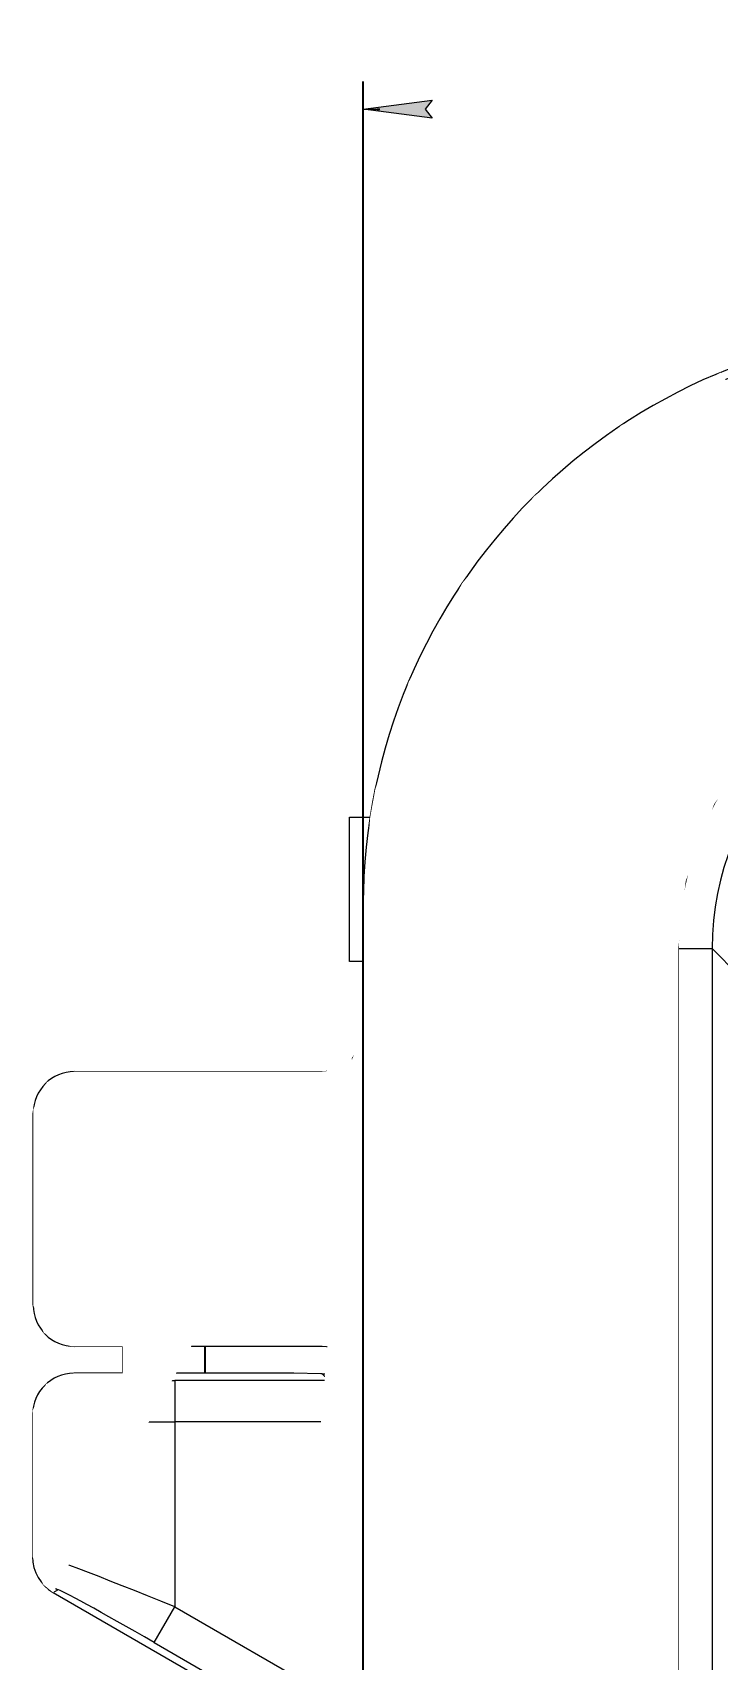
# Model space of a CAD drawing. Header units: millimetres. Extents: x -751 to 714, y -543 to 828.
# Drawn here: x -138.1 to -88.2, y 62.2 to 180.6 of the extents above; entities that cross this region are included whole.
import ezdxf

# ---------------------------------------------------------------- set-up
doc = ezdxf.new("R2010")
doc.units = ezdxf.units.MM
doc.linetypes.add('K5LT32768', pattern=[0])
doc.linetypes.add('K5LT_THIN', pattern=[0])
doc.styles.add('KDIMTEXTSTYLE', font='GOST_AU.SHX', dxfattribs={"width": 0.96, "oblique": 15, "height": 5})
doc.dimstyles.new('KDIMSTYLE (1.00)', dxfattribs={"dimtxt": 5, "dimasz": 1, "dimexe": 2, "dimexo": 0, "dimgap": 1, "dimtad": 1, "dimtxsty": 'KDIMTEXTSTYLE', "dimsah": 1, "dimcen": 0, "dimdle": 1, "dimadec": 0, "dimazin": 0, "dimtfac": 0.667, "dimtmove": 0, "dimatfit": 3, "dimfxl": 1, "dimtvp": 1, "dimtolj": 1, "dimtzin": 0, "dimarcsym": 0})

# ---------------------------------------------------------------- blocks, each defined once
blk = doc.blocks.new('WIPEOUTCOLORING0')
for points in [[(-137.01, 104.23), (-137.98, 102.31), (-135, 105)], [(-137.06, 82.28), (-138.04, 80.36), (-135.05, 83.05)]]:
    blk.add_wipeout(points)
blk.add_wipeout([(-137.98, 102.31), (-138, 102), (-135, 105)])
blk.add_wipeout([(-135, 105), (-138, 102), (-117, 105)])
blk.add_wipeout([(-138, 102), (-138, 88), (-117, 105)])
blk.add_wipeout([(-117, 105), (-138, 88), (-116.69, 105.02)])
blk.add_wipeout([(-138, 88), (-137.23, 85.99), (-116.69, 105.02)])
blk.add_wipeout([(-116.69, 105.02), (-137.23, 85.99), (-114.77, 105.99)])
blk.add_wipeout([(-137.23, 85.99), (-135.31, 85.02), (-114.77, 105.99)])
blk.add_wipeout([(-135.31, 85.02), (-135, 85), (-114.77, 105.99)])
blk.add_wipeout([(-135, 85), (-131.5, 85), (-114.77, 105.99)])
blk.add_wipeout([(-131.5, 85), (-131.5, 83.05), (-114.77, 105.99)])
blk.add_wipeout([(-135.05, 83.05), (-138.04, 80.36), (-131.5, 83.05)])
blk.add_wipeout([(-138.04, 80.36), (-138.05, 80.05), (-131.5, 83.05)])
blk.add_wipeout([(-138.05, 80.05), (-138.05, 69.7), (-131.5, 83.05)])
blk.add_wipeout([(-138.05, 69.7), (-137.28, 67.69), (-131.5, 83.05)])
blk.add_wipeout([(-131.5, 83.05), (-137.28, 67.69), (-114.77, 105.99)])
blk.add_wipeout([(-137.28, 67.69), (-136.55, 67.1), (-114.77, 105.99)])
blk.add_wipeout([(-119.05, 57), (-117.1, 55.94), (-114.77, 105.99)])
blk.add_wipeout([(-114.77, 105.99), (-117.1, 55.94), (-114, 108)])
blk.add_wipeout([(-117.1, 55.94), (-117.1, 55.94), (-114, 108)])
blk.add_wipeout([(-117.1, 55.94), (-115.5, 55.01), (-114, 108)])
blk.add_wipeout([(-115.5, 55.01), (-114.15, 53.33), (-114, 108)])
blk.add_wipeout([(-114.15, 53.33), (-114, 52.41), (-114, 108)])
blk.add_wipeout([(-114, 52.41), (-96.9, -150.83), (-114, 108)])
blk.add_wipeout([(-96.9, -150.83), (-89.87, -155.02), (-114, 108)])
blk.add_wipeout([(-114, 108), (-89.87, -155.02), (-114, 113)])
blk.add_wipeout([(-89.87, -155.02), (-91.1, -113.94), (-114, 113)])
blk.add_wipeout([(-114, 113), (-91.1, -113.94), (-114, 117.01)])
blk.add_wipeout([(-91.1, -113.94), (-91.1, 0), (-114, 117.01)])
blk.add_wipeout([(-114, 117.01), (-91.1, 0), (-113.5, 123.5)])
blk.add_wipeout([(-91.1, 0), (-91.1, 113.94), (-113.5, 123.5)])
blk.add_wipeout([(-113.5, 123.5), (-91.1, 113.94), (-113.13, 125.51)])
blk.add_wipeout([(-91.1, 113.94), (-90.56, 118.85), (-113.13, 125.51)])
blk.add_wipeout([(-113.13, 125.51), (-90.56, 118.85), (-110.7, 133.33)])
blk.add_wipeout([(-90.56, 118.85), (-88.49, 124.45), (-110.7, 133.33)])
blk.add_wipeout([(-110.7, 133.33), (-88.49, 124.45), (-106.8, 140.52)])
blk.add_wipeout([(-88.49, 124.45), (-85.02, 129.27), (-106.8, 140.52)])
blk.add_wipeout([(-106.8, 140.52), (-85.02, 129.27), (-101.58, 146.83)])
blk.add_wipeout([(-85.02, 129.27), (-80.38, 132.97), (-101.58, 146.83)])
blk.add_wipeout([(-101.58, 146.83), (-80.38, 132.97), (-95.23, 152)])
blk.add_wipeout([(-80.38, 132.97), (-74.89, 135.3), (-95.23, 152)])
blk.add_wipeout([(-95.23, 152), (-74.89, 135.3), (-88, 155.84)])
blk = doc.blocks.new('U2')
at = {"color": 7, "linetype": 'K5LT_THIN', "lineweight": 18}
for p, q in [((-115, 113), (-115, 123.5)), ((-115, 123.5), (-113.5, 123.5)), ((-114, 117.01), (-113.53, 116.54)), ((-114, 117.01), (-114, 86)), ((-114, 108), (-114, 117.01)), ((-113.53, 116.54), (-113.53, 85.53)), ((-110.53, 116.54), (-113.53, 116.54)), ((-110.53, 116.54), (-110.53, 79.53)), ((-91.1, 113.94), (-88.64, 113.94)), ((-91.1, 113.94), (-91.1, -113.94)), ((-88.64, 113.94), (-86.71, 112.01)), ((-88.64, 113.94), (-88.64, -113.94)), ((-114, 113), (-115, 113)), ((-135, 105), (-117, 105)), ((-97.73, 103.22), (-101.15, 102.71)), ((-95.57, 100.51), (-97.73, 103.22)), ((-138, 88), (-138, 102)), ((-101.15, 102.71), (-102.43, 99.49)), ((-102.43, 99.49), (-100.27, 96.78)), ((-96.85, 97.29), (-95.57, 100.51)), ((-100.27, 96.78), (-96.85, 97.29)), ((-114, 86), (-113.53, 85.53)), ((-113.53, 85.53), (-110.53, 79.53)), ((-117, 85), (-131.5, 85)), ((-131.5, 85), (-131.5, 83.05)), ((-125.55, 85), (-125.55, 83.05)), ((-125.5, 85), (-125.5, 83.05)), ((-135.05, 83.05), (-134.71, 82.71)), ((-119.05, 83.05), (-131.5, 83.05)), ((-117.1, 83), (-119.05, 83.05)), ((-117, 83), (-117.1, 83)), ((-117.1, 83), (-117.1, 83)), ((-117.1, 83), (-117.1, 83)), ((-117, 83), (-116.53, 82.53)), ((-116.53, 82.53), (-127.71, 82.53)), ((-127.71, 82.53), (-127.71, 79.53)), ((-116.53, 82.53), (-110.53, 79.53)), ((-138.05, 80.05), (-138.05, 69.7)), ((-138.05, 80.05), (-137.71, 79.71)), ((-137.71, 79.71), (-137.71, 69.9)), ((-127.71, 79.53), (-127.71, 66.07)), ((-110.53, 79.53), (-127.71, 79.53)), ((-138.05, 69.7), (-137.71, 69.9)), ((-136.55, 67.1), (-136.21, 67.3)), ((-136.55, 67.1), (-119.05, 57)), ((-129.21, 63.47), (-127.71, 66.07)), ((-127.71, 66.07), (-110.53, 56.15)), ((-129.21, 63.47), (-115.03, 55.28))]:
    blk.add_line(p, q, dxfattribs=at)
at = {"color": 7, "linetype": 'K5LT32768', "lineweight": 18, "true_color": 0xffffff}
for p, q in [((-131.5, 85), (-135, 85)), ((-131.5, 83.05), (-135.05, 83.05))]:
    blk.add_line(p, q, dxfattribs=at)
at = {"color": 7, "linetype": 'K5LT_THIN', "lineweight": 18}
for radius in [7.5, 6.5, 5.7]:
    blk.add_circle((-99, 100), radius, dxfattribs=at)
for centre, major_axis, ratio, start_param, end_param in [((-71.99, 116.99), (29.72, -29.72), 0.999315, 2.356537, 3.926648), ((-71.99, 116.99), (-29.72, 29.72), 0.999315, 5.49813, 7.068241), ((-71.51, 116.51), (29.72, -29.72), 0.999413, 2.356537, 3.926648), ((-71.51, 116.51), (27.6, -27.6), 0.999315, 2.356537, 3.926648), ((-68.25, 113.25), (16.4, -16.4), 0.970288, 2.371274, 3.911912), ((-68.25, 113.25), (14.68, -14.68), 0.963239, 2.371274, 3.911912), ((-117, 108), (-2.12, 2.12), 0.999315, 2.356537, 3.926648), ((-135, 102), (-2.12, 2.12), 0.999315, 5.49813, 7.068241), ((-135, 88), (-2.12, -2.12), 0.999315, 5.49813, 7.068241), ((-117, 86), (2.12, -2.12), 0.999315, 5.49813, 7.068241), ((-116.53, 85.53), (2.12, 2.12), 0.999315, 3.927333, 5.497445), ((-117, 82), (-2.12, -2.12), 0.999315, 3.085733, 3.926648), ((-135.05, 80.05), (2.12, -2.12), 0.999315, 2.356537, 3.926648), ((-134.71, 79.71), (-2.12, -2.12), 0.999315, 3.927333, 5.497445), ((-127.71, 82.71), (7, 0), 0.026186, 3.167773, 4.712389), ((-127.71, 79.71), (10, 0), 0.01833, 3.167773, 4.712389), ((-127.71, 65.86), (10, -4.04), 0.018193, 1.578152, 3.122768), ((-134.71, 69.9), (1.5, -2.6), 0.999543, 4.188988, 5.23579), ((-135.05, 69.7), (2.6, 1.5), 0.999543, 2.618192, 3.664994), ((-129.21, 63.26), (7, -4.04), 0.022674, 1.583895, 3.128512)]:
    blk.add_ellipse(centre, major_axis=major_axis, ratio=ratio, start_param=start_param, end_param=end_param, dxfattribs=at)
blk.add_blockref('WIPEOUTCOLORING0', (0, 0))
blk = doc.blocks.new('KDIMARROW_01')
blk.add_hatch(color=0).paths.add_polyline_path([(-5, -0.66), (0, 0), (-5, 0.66), (-4.5, 0)])
at = {"color": 0, "linetype": 'K5LT_THIN', "lineweight": 18}
for p, q in [((-4.5, 0), (-5, 0.66)), ((-5, 0.66), (0, 0)), ((0, 0), (-5, -0.66)), ((-5, -0.66), (-4.5, 0)), ((0, 0), (-1, 0))]:
    blk.add_line(p, q, dxfattribs=at)

msp = doc.modelspace()

# ---------------------------------------------------------------- block references
msp.add_blockref('U2', (0, 0))

# ---------------------------------------------------------------- next in the draw order: dimensions: what is measured, and where the dimension line sits
at = {"color": 7}
msp.add_linear_dim(base=(114, 175), p1=(-114, 0), p2=(114, 0), location=(0, 175), dimstyle='KDIMSTYLE (1.00)', override={"dimexo": 0, "dimpost": '\\H3.5;\\W0.965;\\Q15;<>\\H3.5;\\W0.965;\\Q15;\\Q15;*', "dimblk1": 'KDIMARROW_01', "dimblk2": 'KDIMARROW_01', "dimse1": 0, "dimse2": 0, "dimclrt": 7, "dimtolj": 1}, dxfattribs=at).render()

doc.saveas('drawing.dxf')
